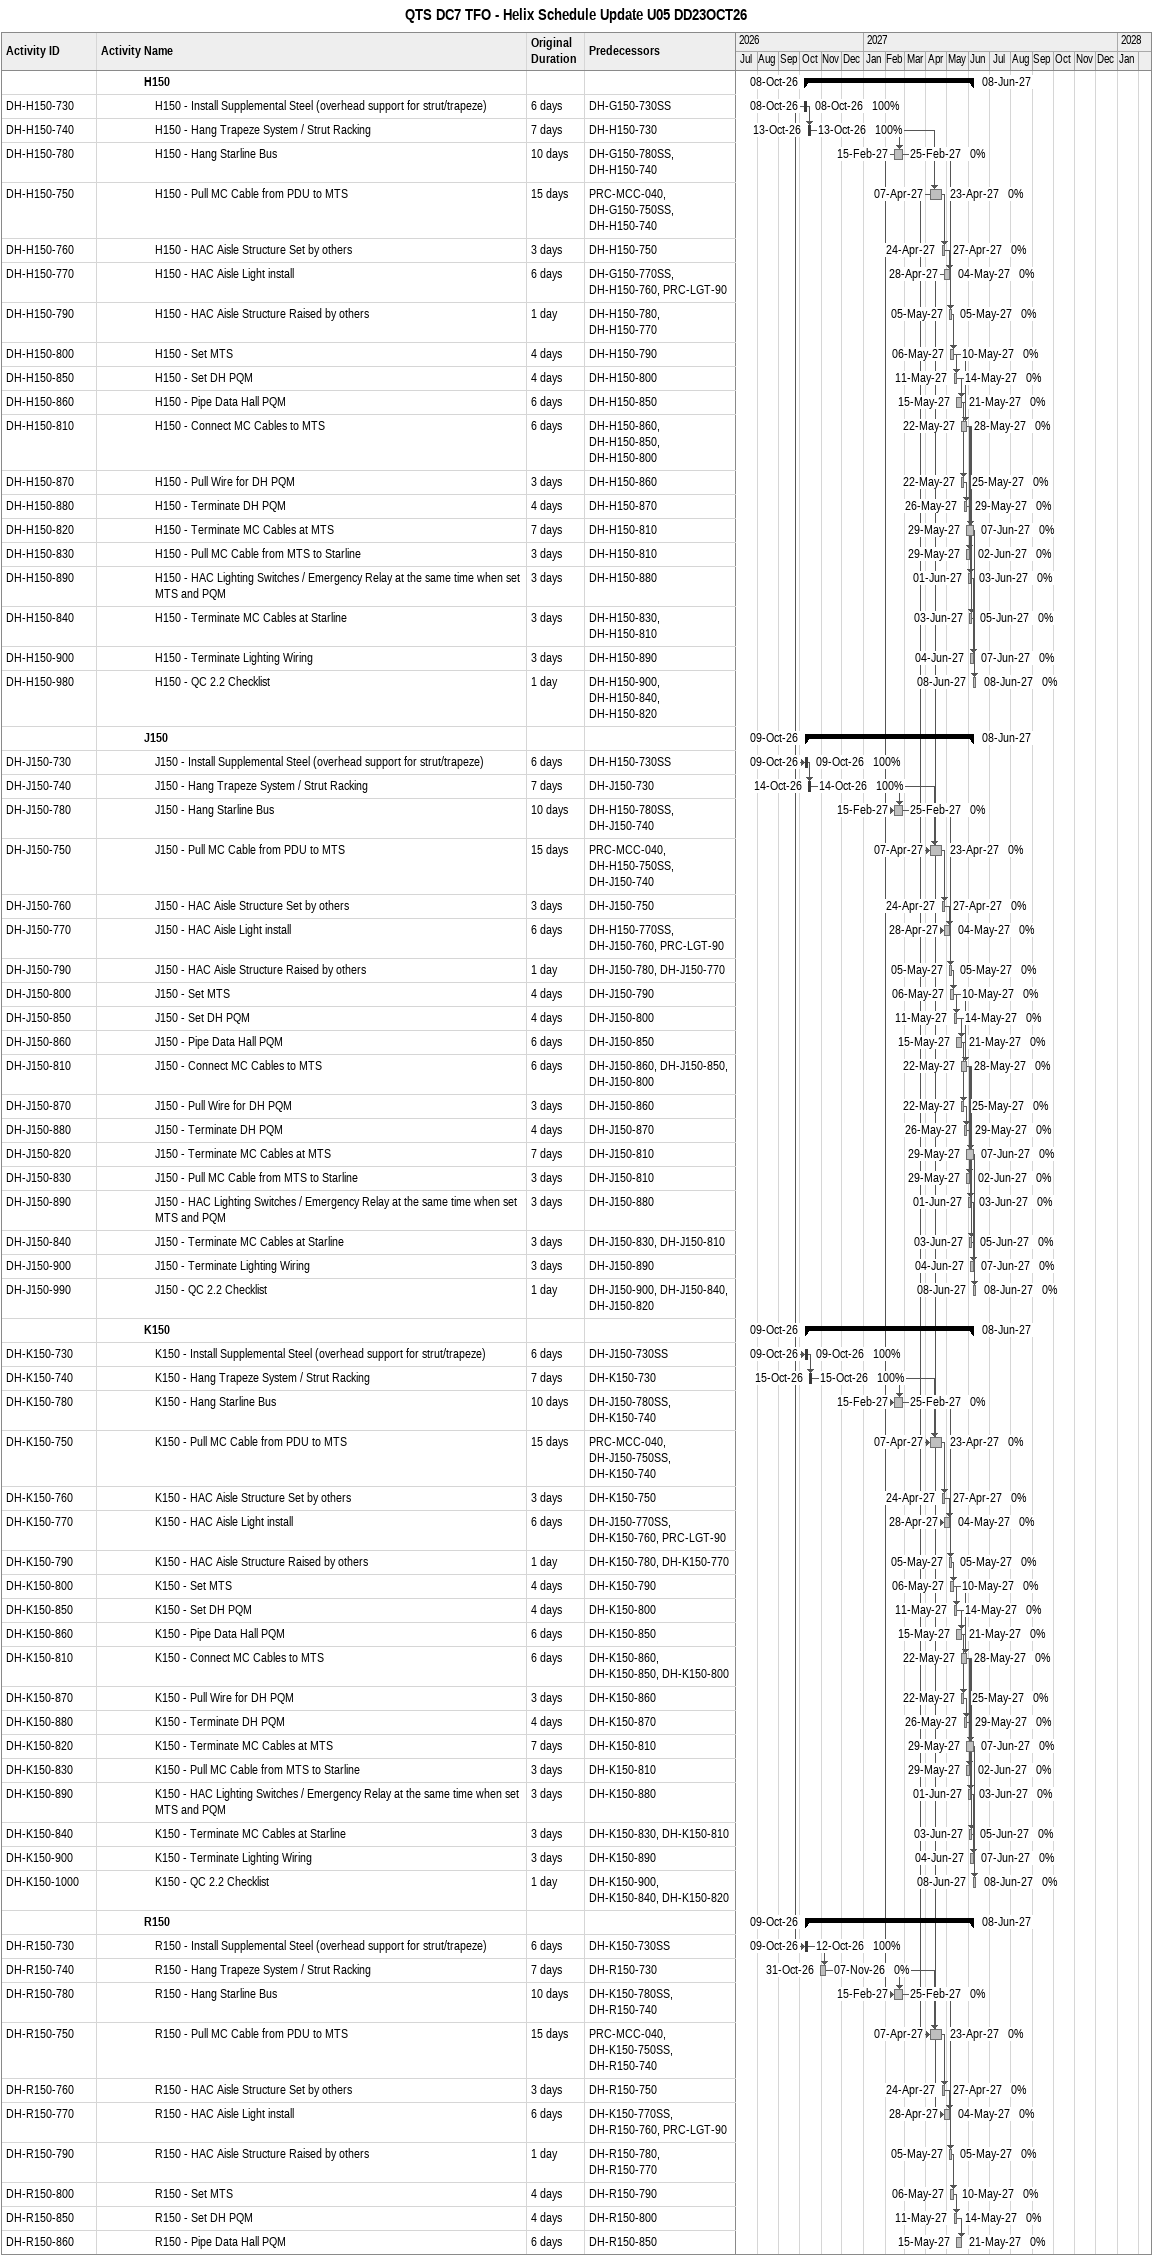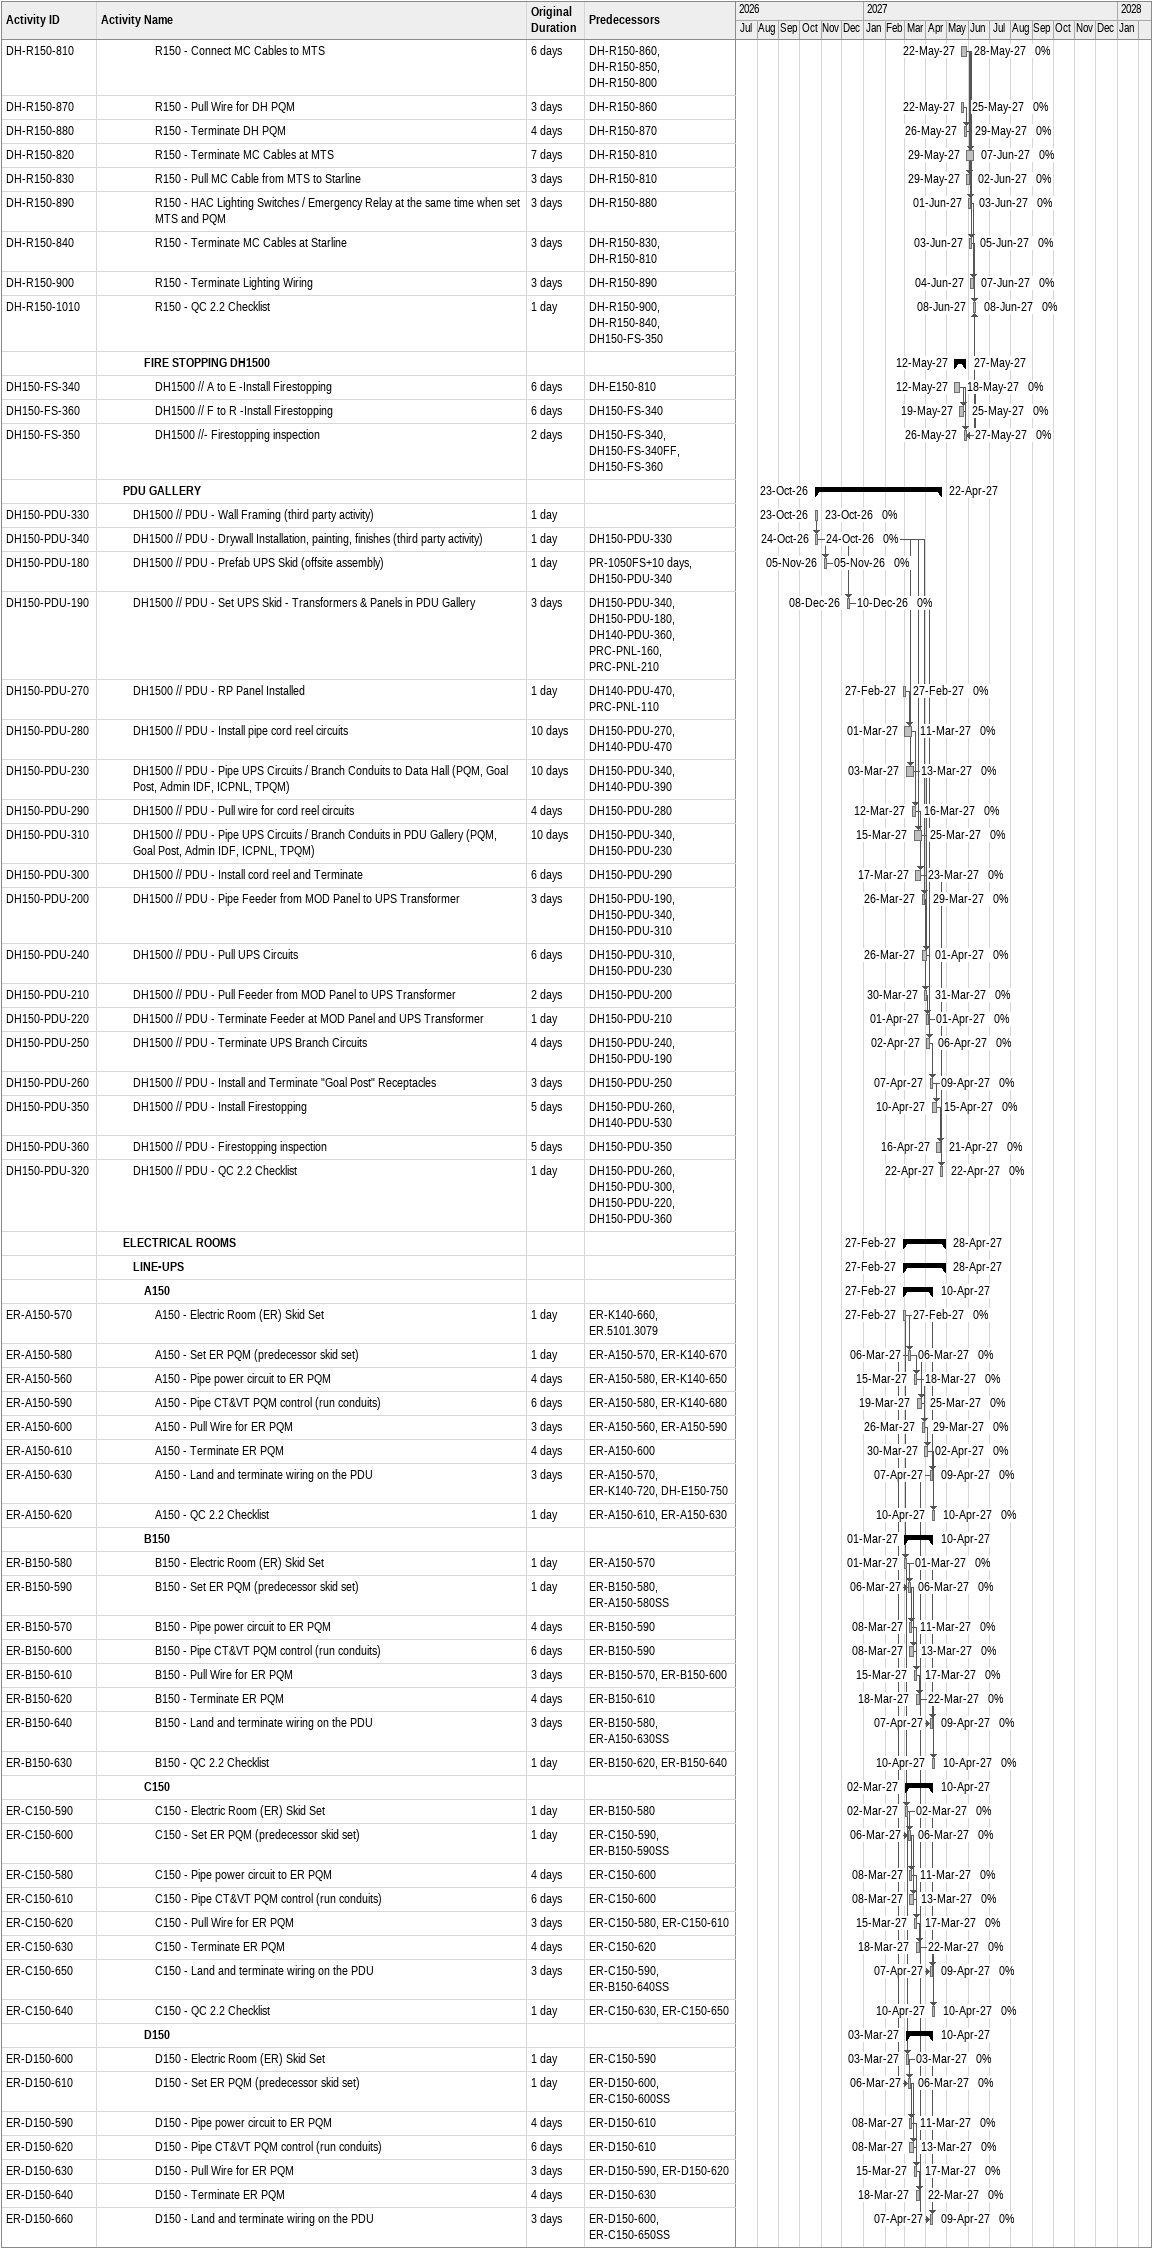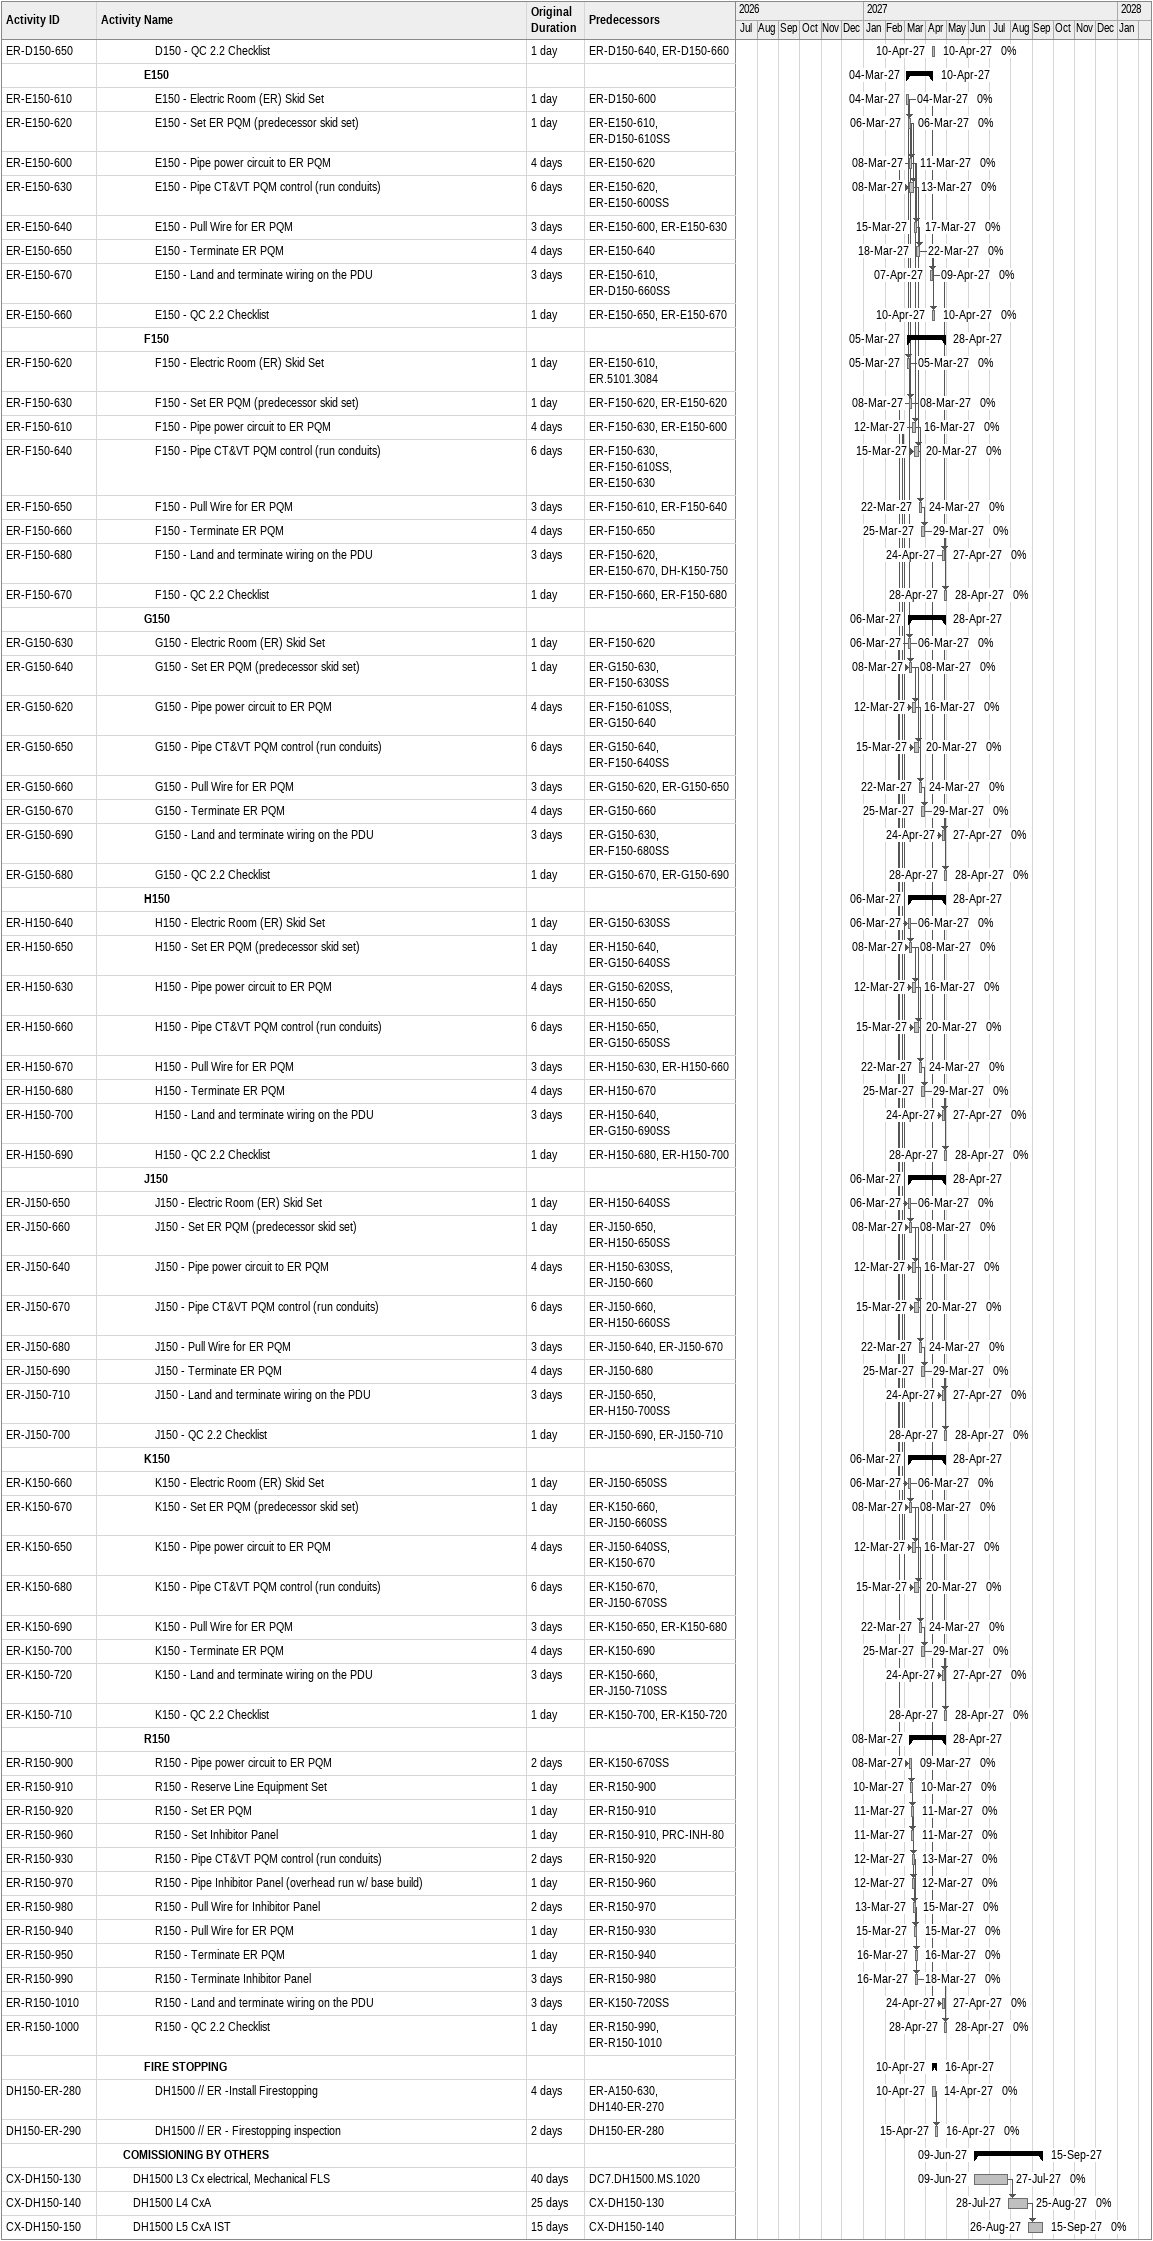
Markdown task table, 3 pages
QTS DC7 TFO - Helix Schedule Update U05 DD23OCT26

| ID | Level | Task | Original duration | Start | Finish | Predecessors | % complete |
|---|---|---|---|---|---|---|---|
|  | 5 | **H150** |  | 2026-10-08 | 2027-06-08 |  |  |
| DH-H150-730 | 6 | H150 - Install Supplemental Steel (overhead support for strut/trapeze) | 6d | 2026-10-08 | 2026-10-08 | DH-G150-730SS | 100 |
| DH-H150-740 | 6 | H150 - Hang Trapeze System / Strut Racking | 7d | 2026-10-13 | 2026-10-13 | DH-H150-730 | 100 |
| DH-H150-780 | 6 | H150 - Hang Starline Bus | 10d | 2027-02-15 | 2027-02-25 | DH-G150-780SS, DH-H150-740 | 0 |
| DH-H150-750 | 6 | H150 - Pull MC Cable from PDU to MTS | 15d | 2027-04-07 | 2027-04-23 | PRC-MCC-040, DH-G150-750SS, DH-H150-740 | 0 |
| DH-H150-760 | 6 | H150 - HAC Aisle Structure Set by others | 3d | 2027-04-24 | 2027-04-27 | DH-H150-750 | 0 |
| DH-H150-770 | 6 | H150 - HAC Aisle Light install | 6d | 2027-04-28 | 2027-05-04 | DH-G150-770SS, DH-H150-760, PRC-LGT-90 | 0 |
| DH-H150-790 | 6 | H150 - HAC Aisle Structure Raised by others | 1d | 2027-05-05 | 2027-05-05 | DH-H150-780, DH-H150-770 | 0 |
| DH-H150-800 | 6 | H150 - Set MTS | 4d | 2027-05-06 | 2027-05-10 | DH-H150-790 | 0 |
| DH-H150-850 | 6 | H150 - Set DH PQM | 4d | 2027-05-11 | 2027-05-14 | DH-H150-800 | 0 |
| DH-H150-860 | 6 | H150 - Pipe Data Hall PQM | 6d | 2027-05-15 | 2027-05-21 | DH-H150-850 | 0 |
| DH-H150-810 | 6 | H150 - Connect MC Cables to MTS | 6d | 2027-05-22 | 2027-05-28 | DH-H150-860, DH-H150-850, DH-H150-800 | 0 |
| DH-H150-870 | 6 | H150 - Pull Wire for DH PQM | 3d | 2027-05-22 | 2027-05-25 | DH-H150-860 | 0 |
| DH-H150-880 | 6 | H150 - Terminate DH PQM | 4d | 2027-05-26 | 2027-05-29 | DH-H150-870 | 0 |
| DH-H150-820 | 6 | H150 - Terminate MC Cables at MTS | 7d | 2027-05-29 | 2027-06-07 | DH-H150-810 | 0 |
| DH-H150-830 | 6 | H150 - Pull MC Cable from MTS to Starline | 3d | 2027-05-29 | 2027-06-02 | DH-H150-810 | 0 |
| DH-H150-890 | 6 | H150 - HAC Lighting Switches / Emergency Relay at the same time when set MTS and PQM | 3d | 2027-06-01 | 2027-06-03 | DH-H150-880 | 0 |
| DH-H150-840 | 6 | H150 - Terminate MC Cables at Starline | 3d | 2027-06-03 | 2027-06-05 | DH-H150-830, DH-H150-810 | 0 |
| DH-H150-900 | 6 | H150 - Terminate Lighting Wiring | 3d | 2027-06-04 | 2027-06-07 | DH-H150-890 | 0 |
| DH-H150-980 | 6 | H150 - QC 2.2 Checklist | 1d | 2027-06-08 | 2027-06-08 | DH-H150-900, DH-H150-840, DH-H150-820 | 0 |
|  | 5 | **J150** |  | 2026-10-09 | 2027-06-08 |  |  |
| DH-J150-730 | 6 | J150 - Install Supplemental Steel (overhead support for strut/trapeze) | 6d | 2026-10-09 | 2026-10-09 | DH-H150-730SS | 100 |
| DH-J150-740 | 6 | J150 - Hang Trapeze System / Strut Racking | 7d | 2026-10-14 | 2026-10-14 | DH-J150-730 | 100 |
| DH-J150-780 | 6 | J150 - Hang Starline Bus | 10d | 2027-02-15 | 2027-02-25 | DH-H150-780SS, DH-J150-740 | 0 |
| DH-J150-750 | 6 | J150 - Pull MC Cable from PDU to MTS | 15d | 2027-04-07 | 2027-04-23 | PRC-MCC-040, DH-H150-750SS, DH-J150-740 | 0 |
| DH-J150-760 | 6 | J150 - HAC Aisle Structure Set by others | 3d | 2027-04-24 | 2027-04-27 | DH-J150-750 | 0 |
| DH-J150-770 | 6 | J150 - HAC Aisle Light install | 6d | 2027-04-28 | 2027-05-04 | DH-H150-770SS, DH-J150-760, PRC-LGT-90 | 0 |
| DH-J150-790 | 6 | J150 - HAC Aisle Structure Raised by others | 1d | 2027-05-05 | 2027-05-05 | DH-J150-780, DH-J150-770 | 0 |
| DH-J150-800 | 6 | J150 - Set MTS | 4d | 2027-05-06 | 2027-05-10 | DH-J150-790 | 0 |
| DH-J150-850 | 6 | J150 - Set DH PQM | 4d | 2027-05-11 | 2027-05-14 | DH-J150-800 | 0 |
| DH-J150-860 | 6 | J150 - Pipe Data Hall PQM | 6d | 2027-05-15 | 2027-05-21 | DH-J150-850 | 0 |
| DH-J150-810 | 6 | J150 - Connect MC Cables to MTS | 6d | 2027-05-22 | 2027-05-28 | DH-J150-860, DH-J150-850, DH-J150-800 | 0 |
| DH-J150-870 | 6 | J150 - Pull Wire for DH PQM | 3d | 2027-05-22 | 2027-05-25 | DH-J150-860 | 0 |
| DH-J150-880 | 6 | J150 - Terminate DH PQM | 4d | 2027-05-26 | 2027-05-29 | DH-J150-870 | 0 |
| DH-J150-820 | 6 | J150 - Terminate MC Cables at MTS | 7d | 2027-05-29 | 2027-06-07 | DH-J150-810 | 0 |
| DH-J150-830 | 6 | J150 - Pull MC Cable from MTS to Starline | 3d | 2027-05-29 | 2027-06-02 | DH-J150-810 | 0 |
| DH-J150-890 | 6 | J150 - HAC Lighting Switches / Emergency Relay at the same time when set MTS and PQM | 3d | 2027-06-01 | 2027-06-03 | DH-J150-880 | 0 |
| DH-J150-840 | 6 | J150 - Terminate MC Cables at Starline | 3d | 2027-06-03 | 2027-06-05 | DH-J150-830, DH-J150-810 | 0 |
| DH-J150-900 | 6 | J150 - Terminate Lighting Wiring | 3d | 2027-06-04 | 2027-06-07 | DH-J150-890 | 0 |
| DH-J150-990 | 6 | J150 - QC 2.2 Checklist | 1d | 2027-06-08 | 2027-06-08 | DH-J150-900, DH-J150-840, DH-J150-820 | 0 |
|  | 5 | **K150** |  | 2026-10-09 | 2027-06-08 |  |  |
| DH-K150-730 | 6 | K150 - Install Supplemental Steel (overhead support for strut/trapeze) | 6d | 2026-10-09 | 2026-10-09 | DH-J150-730SS | 100 |
| DH-K150-740 | 6 | K150 - Hang Trapeze System / Strut Racking | 7d | 2026-10-15 | 2026-10-15 | DH-K150-730 | 100 |
| DH-K150-780 | 6 | K150 - Hang Starline Bus | 10d | 2027-02-15 | 2027-02-25 | DH-J150-780SS, DH-K150-740 | 0 |
| DH-K150-750 | 6 | K150 - Pull MC Cable from PDU to MTS | 15d | 2027-04-07 | 2027-04-23 | PRC-MCC-040, DH-J150-750SS, DH-K150-740 | 0 |
| DH-K150-760 | 6 | K150 - HAC Aisle Structure Set by others | 3d | 2027-04-24 | 2027-04-27 | DH-K150-750 | 0 |
| DH-K150-770 | 6 | K150 - HAC Aisle Light install | 6d | 2027-04-28 | 2027-05-04 | DH-J150-770SS, DH-K150-760, PRC-LGT-90 | 0 |
| DH-K150-790 | 6 | K150 - HAC Aisle Structure Raised by others | 1d | 2027-05-05 | 2027-05-05 | DH-K150-780, DH-K150-770 | 0 |
| DH-K150-800 | 6 | K150 - Set MTS | 4d | 2027-05-06 | 2027-05-10 | DH-K150-790 | 0 |
| DH-K150-850 | 6 | K150 - Set DH PQM | 4d | 2027-05-11 | 2027-05-14 | DH-K150-800 | 0 |
| DH-K150-860 | 6 | K150 - Pipe Data Hall PQM | 6d | 2027-05-15 | 2027-05-21 | DH-K150-850 | 0 |
| DH-K150-810 | 6 | K150 - Connect MC Cables to MTS | 6d | 2027-05-22 | 2027-05-28 | DH-K150-860, DH-K150-850, DH-K150-800 | 0 |
| DH-K150-870 | 6 | K150 - Pull Wire for DH PQM | 3d | 2027-05-22 | 2027-05-25 | DH-K150-860 | 0 |
| DH-K150-880 | 6 | K150 - Terminate DH PQM | 4d | 2027-05-26 | 2027-05-29 | DH-K150-870 | 0 |
| DH-K150-820 | 6 | K150 - Terminate MC Cables at MTS | 7d | 2027-05-29 | 2027-06-07 | DH-K150-810 | 0 |
| DH-K150-830 | 6 | K150 - Pull MC Cable from MTS to Starline | 3d | 2027-05-29 | 2027-06-02 | DH-K150-810 | 0 |
| DH-K150-890 | 6 | K150 - HAC Lighting Switches / Emergency Relay at the same time when set MTS and PQM | 3d | 2027-06-01 | 2027-06-03 | DH-K150-880 | 0 |
| DH-K150-840 | 6 | K150 - Terminate MC Cables at Starline | 3d | 2027-06-03 | 2027-06-05 | DH-K150-830, DH-K150-810 | 0 |
| DH-K150-900 | 6 | K150 - Terminate Lighting Wiring | 3d | 2027-06-04 | 2027-06-07 | DH-K150-890 | 0 |
| DH-K150-1000 | 6 | K150 - QC 2.2 Checklist | 1d | 2027-06-08 | 2027-06-08 | DH-K150-900, DH-K150-840, DH-K150-820 | 0 |
|  | 5 | **R150** |  | 2026-10-09 | 2027-06-08 |  |  |
| DH-R150-730 | 6 | R150 - Install Supplemental Steel (overhead support for strut/trapeze) | 6d | 2026-10-09 | 2026-10-12 | DH-K150-730SS | 100 |
| DH-R150-740 | 6 | R150 - Hang Trapeze System / Strut Racking | 7d | 2026-10-31 | 2026-11-07 | DH-R150-730 | 0 |
| DH-R150-780 | 6 | R150 - Hang Starline Bus | 10d | 2027-02-15 | 2027-02-25 | DH-K150-780SS, DH-R150-740 | 0 |
| DH-R150-750 | 6 | R150 - Pull MC Cable from PDU to MTS | 15d | 2027-04-07 | 2027-04-23 | PRC-MCC-040, DH-K150-750SS, DH-R150-740 | 0 |
| DH-R150-760 | 6 | R150 - HAC Aisle Structure Set by others | 3d | 2027-04-24 | 2027-04-27 | DH-R150-750 | 0 |
| DH-R150-770 | 6 | R150 - HAC Aisle Light install | 6d | 2027-04-28 | 2027-05-04 | DH-K150-770SS, DH-R150-760, PRC-LGT-90 | 0 |
| DH-R150-790 | 6 | R150 - HAC Aisle Structure Raised by others | 1d | 2027-05-05 | 2027-05-05 | DH-R150-780, DH-R150-770 | 0 |
| DH-R150-800 | 6 | R150 - Set MTS | 4d | 2027-05-06 | 2027-05-10 | DH-R150-790 | 0 |
| DH-R150-850 | 6 | R150 - Set DH PQM | 4d | 2027-05-11 | 2027-05-14 | DH-R150-800 | 0 |
| DH-R150-860 | 6 | R150 - Pipe Data Hall PQM | 6d | 2027-05-15 | 2027-05-21 | DH-R150-850 | 0 |
| DH-R150-810 | 6 | R150 - Connect MC Cables to MTS | 6d | 2027-05-22 | 2027-05-28 | DH-R150-860, DH-R150-850, DH-R150-800 | 0 |
| DH-R150-870 | 6 | R150 - Pull Wire for DH PQM | 3d | 2027-05-22 | 2027-05-25 | DH-R150-860 | 0 |
| DH-R150-880 | 6 | R150 - Terminate DH PQM | 4d | 2027-05-26 | 2027-05-29 | DH-R150-870 | 0 |
| DH-R150-820 | 6 | R150 - Terminate MC Cables at MTS | 7d | 2027-05-29 | 2027-06-07 | DH-R150-810 | 0 |
| DH-R150-830 | 6 | R150 - Pull MC Cable from MTS to Starline | 3d | 2027-05-29 | 2027-06-02 | DH-R150-810 | 0 |
| DH-R150-890 | 6 | R150 - HAC Lighting Switches / Emergency Relay at the same time when set MTS and PQM | 3d | 2027-06-01 | 2027-06-03 | DH-R150-880 | 0 |
| DH-R150-840 | 6 | R150 - Terminate MC Cables at Starline | 3d | 2027-06-03 | 2027-06-05 | DH-R150-830, DH-R150-810 | 0 |
| DH-R150-900 | 6 | R150 - Terminate Lighting Wiring | 3d | 2027-06-04 | 2027-06-07 | DH-R150-890 | 0 |
| DH-R150-1010 | 6 | R150 - QC 2.2 Checklist | 1d | 2027-06-08 | 2027-06-08 | DH-R150-900, DH-R150-840, DH150-FS-350 | 0 |
|  | 5 | **FIRE STOPPING DH1500** |  | 2027-05-12 | 2027-05-27 |  |  |
| DH150-FS-340 | 6 | DH1500 // A to E -Install Firestopping | 6d | 2027-05-12 | 2027-05-18 | DH-E150-810 | 0 |
| DH150-FS-360 | 6 | DH1500 // F to R -Install Firestopping | 6d | 2027-05-19 | 2027-05-25 | DH150-FS-340 | 0 |
| DH150-FS-350 | 6 | DH1500 //- Firestopping inspection | 2d | 2027-05-26 | 2027-05-27 | DH150-FS-340, DH150-FS-340FF, DH150-FS-360 | 0 |
|  | 3 | **PDU GALLERY** |  | 2026-10-23 | 2027-04-22 |  |  |
| DH150-PDU-330 | 4 | DH1500 // PDU - Wall Framing (third party activity) | 1d | 2026-10-23 | 2026-10-23 |  | 0 |
| DH150-PDU-340 | 4 | DH1500 // PDU - Drywall Installation, painting, finishes (third party activity) | 1d | 2026-10-24 | 2026-10-24 | DH150-PDU-330 | 0 |
| DH150-PDU-180 | 4 | DH1500 // PDU - Prefab UPS Skid (offsite assembly) | 1d | 2026-11-05 | 2026-11-05 | PR-1050FS+10d, DH150-PDU-340 | 0 |
| DH150-PDU-190 | 4 | DH1500 // PDU - Set UPS Skid - Transformers & Panels in PDU Gallery | 3d | 2026-12-08 | 2026-12-10 | DH150-PDU-340, DH150-PDU-180, DH140-PDU-360, PRC-PNL-160, PRC-PNL-210 | 0 |
| DH150-PDU-270 | 4 | DH1500 // PDU - RP Panel Installed | 1d | 2027-02-27 | 2027-02-27 | DH140-PDU-470, PRC-PNL-110 | 0 |
| DH150-PDU-280 | 4 | DH1500 // PDU - Install pipe cord reel circuits | 10d | 2027-03-01 | 2027-03-11 | DH150-PDU-270, DH140-PDU-470 | 0 |
| DH150-PDU-230 | 4 | DH1500 // PDU - Pipe UPS Circuits / Branch Conduits to Data Hall (PQM, Goal Post, Admin IDF, ICPNL, TPQM) | 10d | 2027-03-03 | 2027-03-13 | DH150-PDU-340, DH140-PDU-390 | 0 |
| DH150-PDU-290 | 4 | DH1500 // PDU - Pull wire for cord reel circuits | 4d | 2027-03-12 | 2027-03-16 | DH150-PDU-280 | 0 |
| DH150-PDU-310 | 4 | DH1500 // PDU - Pipe UPS Circuits / Branch Conduits in PDU Gallery (PQM, Goal Post, Admin IDF, ICPNL, TPQM) | 10d | 2027-03-15 | 2027-03-25 | DH150-PDU-340, DH150-PDU-230 | 0 |
| DH150-PDU-300 | 4 | DH1500 // PDU - Install cord reel and Terminate | 6d | 2027-03-17 | 2027-03-23 | DH150-PDU-290 | 0 |
| DH150-PDU-200 | 4 | DH1500 // PDU - Pipe Feeder from MOD Panel to UPS Transformer | 3d | 2027-03-26 | 2027-03-29 | DH150-PDU-190, DH150-PDU-340, DH150-PDU-310 | 0 |
| DH150-PDU-240 | 4 | DH1500 // PDU - Pull UPS Circuits | 6d | 2027-03-26 | 2027-04-01 | DH150-PDU-310, DH150-PDU-230 | 0 |
| DH150-PDU-210 | 4 | DH1500 // PDU - Pull Feeder from MOD Panel to UPS Transformer | 2d | 2027-03-30 | 2027-03-31 | DH150-PDU-200 | 0 |
| DH150-PDU-220 | 4 | DH1500 // PDU - Terminate Feeder at MOD Panel and UPS Transformer | 1d | 2027-04-01 | 2027-04-01 | DH150-PDU-210 | 0 |
| DH150-PDU-250 | 4 | DH1500 // PDU - Terminate UPS Branch Circuits | 4d | 2027-04-02 | 2027-04-06 | DH150-PDU-240, DH150-PDU-190 | 0 |
| DH150-PDU-260 | 4 | DH1500 // PDU - Install and Terminate "Goal Post" Receptacles | 3d | 2027-04-07 | 2027-04-09 | DH150-PDU-250 | 0 |
| DH150-PDU-350 | 4 | DH1500 // PDU - Install Firestopping | 5d | 2027-04-10 | 2027-04-15 | DH150-PDU-260, DH140-PDU-530 | 0 |
| DH150-PDU-360 | 4 | DH1500 // PDU - Firestopping inspection | 5d | 2027-04-16 | 2027-04-21 | DH150-PDU-350 | 0 |
| DH150-PDU-320 | 4 | DH1500 // PDU - QC 2.2 Checklist | 1d | 2027-04-22 | 2027-04-22 | DH150-PDU-260, DH150-PDU-300, DH150-PDU-220, DH150-PDU-360 | 0 |
|  | 3 | **ELECTRICAL ROOMS** |  | 2027-02-27 | 2027-04-28 |  |  |
|  | 4 | **LINE-UPS** |  | 2027-02-27 | 2027-04-28 |  |  |
|  | 5 | **A150** |  | 2027-02-27 | 2027-04-10 |  |  |
| ER-A150-570 | 6 | A150 - Electric Room (ER) Skid Set | 1d | 2027-02-27 | 2027-02-27 | ER-K140-660, ER.5101.3079 | 0 |
| ER-A150-580 | 6 | A150 - Set ER PQM (predecessor skid set) | 1d | 2027-03-06 | 2027-03-06 | ER-A150-570, ER-K140-670 | 0 |
| ER-A150-560 | 6 | A150 - Pipe power circuit to ER PQM | 4d | 2027-03-15 | 2027-03-18 | ER-A150-580, ER-K140-650 | 0 |
| ER-A150-590 | 6 | A150 - Pipe CT&VT PQM control (run conduits) | 6d | 2027-03-19 | 2027-03-25 | ER-A150-580, ER-K140-680 | 0 |
| ER-A150-600 | 6 | A150 - Pull Wire for ER PQM | 3d | 2027-03-26 | 2027-03-29 | ER-A150-560, ER-A150-590 | 0 |
| ER-A150-610 | 6 | A150 - Terminate ER PQM | 4d | 2027-03-30 | 2027-04-02 | ER-A150-600 | 0 |
| ER-A150-630 | 6 | A150 - Land and terminate wiring on the PDU | 3d | 2027-04-07 | 2027-04-09 | ER-A150-570, ER-K140-720, DH-E150-750 | 0 |
| ER-A150-620 | 6 | A150 - QC 2.2 Checklist | 1d | 2027-04-10 | 2027-04-10 | ER-A150-610, ER-A150-630 | 0 |
|  | 5 | **B150** |  | 2027-03-01 | 2027-04-10 |  |  |
| ER-B150-580 | 6 | B150 - Electric Room (ER) Skid Set | 1d | 2027-03-01 | 2027-03-01 | ER-A150-570 | 0 |
| ER-B150-590 | 6 | B150 - Set ER PQM (predecessor skid set) | 1d | 2027-03-06 | 2027-03-06 | ER-B150-580, ER-A150-580SS | 0 |
| ER-B150-570 | 6 | B150 - Pipe power circuit to ER PQM | 4d | 2027-03-08 | 2027-03-11 | ER-B150-590 | 0 |
| ER-B150-600 | 6 | B150 - Pipe CT&VT PQM control (run conduits) | 6d | 2027-03-08 | 2027-03-13 | ER-B150-590 | 0 |
| ER-B150-610 | 6 | B150 - Pull Wire for ER PQM | 3d | 2027-03-15 | 2027-03-17 | ER-B150-570, ER-B150-600 | 0 |
| ER-B150-620 | 6 | B150 - Terminate ER PQM | 4d | 2027-03-18 | 2027-03-22 | ER-B150-610 | 0 |
| ER-B150-640 | 6 | B150 - Land and terminate wiring on the PDU | 3d | 2027-04-07 | 2027-04-09 | ER-B150-580, ER-A150-630SS | 0 |
| ER-B150-630 | 6 | B150 - QC 2.2 Checklist | 1d | 2027-04-10 | 2027-04-10 | ER-B150-620, ER-B150-640 | 0 |
|  | 5 | **C150** |  | 2027-03-02 | 2027-04-10 |  |  |
| ER-C150-590 | 6 | C150 - Electric Room (ER) Skid Set | 1d | 2027-03-02 | 2027-03-02 | ER-B150-580 | 0 |
| ER-C150-600 | 6 | C150 - Set ER PQM (predecessor skid set) | 1d | 2027-03-06 | 2027-03-06 | ER-C150-590, ER-B150-590SS | 0 |
| ER-C150-580 | 6 | C150 - Pipe power circuit to ER PQM | 4d | 2027-03-08 | 2027-03-11 | ER-C150-600 | 0 |
| ER-C150-610 | 6 | C150 - Pipe CT&VT PQM control (run conduits) | 6d | 2027-03-08 | 2027-03-13 | ER-C150-600 | 0 |
| ER-C150-620 | 6 | C150 - Pull Wire for ER PQM | 3d | 2027-03-15 | 2027-03-17 | ER-C150-580, ER-C150-610 | 0 |
| ER-C150-630 | 6 | C150 - Terminate ER PQM | 4d | 2027-03-18 | 2027-03-22 | ER-C150-620 | 0 |
| ER-C150-650 | 6 | C150 - Land and terminate wiring on the PDU | 3d | 2027-04-07 | 2027-04-09 | ER-C150-590, ER-B150-640SS | 0 |
| ER-C150-640 | 6 | C150 - QC 2.2 Checklist | 1d | 2027-04-10 | 2027-04-10 | ER-C150-630, ER-C150-650 | 0 |
|  | 5 | **D150** |  | 2027-03-03 | 2027-04-10 |  |  |
| ER-D150-600 | 6 | D150 - Electric Room (ER) Skid Set | 1d | 2027-03-03 | 2027-03-03 | ER-C150-590 | 0 |
| ER-D150-610 | 6 | D150 - Set ER PQM (predecessor skid set) | 1d | 2027-03-06 | 2027-03-06 | ER-D150-600, ER-C150-600SS | 0 |
| ER-D150-590 | 6 | D150 - Pipe power circuit to ER PQM | 4d | 2027-03-08 | 2027-03-11 | ER-D150-610 | 0 |
| ER-D150-620 | 6 | D150 - Pipe CT&VT PQM control (run conduits) | 6d | 2027-03-08 | 2027-03-13 | ER-D150-610 | 0 |
| ER-D150-630 | 6 | D150 - Pull Wire for ER PQM | 3d | 2027-03-15 | 2027-03-17 | ER-D150-590, ER-D150-620 | 0 |
| ER-D150-640 | 6 | D150 - Terminate ER PQM | 4d | 2027-03-18 | 2027-03-22 | ER-D150-630 | 0 |
| ER-D150-660 | 6 | D150 - Land and terminate wiring on the PDU | 3d | 2027-04-07 | 2027-04-09 | ER-D150-600, ER-C150-650SS | 0 |
| ER-D150-650 | 6 | D150 - QC 2.2 Checklist | 1d | 2027-04-10 | 2027-04-10 | ER-D150-640, ER-D150-660 | 0 |
|  | 5 | **E150** |  | 2027-03-04 | 2027-04-10 |  |  |
| ER-E150-610 | 6 | E150 - Electric Room (ER) Skid Set | 1d | 2027-03-04 | 2027-03-04 | ER-D150-600 | 0 |
| ER-E150-620 | 6 | E150 - Set ER PQM (predecessor skid set) | 1d | 2027-03-06 | 2027-03-06 | ER-E150-610, ER-D150-610SS | 0 |
| ER-E150-600 | 6 | E150 - Pipe power circuit to ER PQM | 4d | 2027-03-08 | 2027-03-11 | ER-E150-620 | 0 |
| ER-E150-630 | 6 | E150 - Pipe CT&VT PQM control (run conduits) | 6d | 2027-03-08 | 2027-03-13 | ER-E150-620, ER-E150-600SS | 0 |
| ER-E150-640 | 6 | E150 - Pull Wire for ER PQM | 3d | 2027-03-15 | 2027-03-17 | ER-E150-600, ER-E150-630 | 0 |
| ER-E150-650 | 6 | E150 - Terminate ER PQM | 4d | 2027-03-18 | 2027-03-22 | ER-E150-640 | 0 |
| ER-E150-670 | 6 | E150 - Land and terminate wiring on the PDU | 3d | 2027-04-07 | 2027-04-09 | ER-E150-610, ER-D150-660SS | 0 |
| ER-E150-660 | 6 | E150 - QC 2.2 Checklist | 1d | 2027-04-10 | 2027-04-10 | ER-E150-650, ER-E150-670 | 0 |
|  | 5 | **F150** |  | 2027-03-05 | 2027-04-28 |  |  |
| ER-F150-620 | 6 | F150 - Electric Room (ER) Skid Set | 1d | 2027-03-05 | 2027-03-05 | ER-E150-610, ER.5101.3084 | 0 |
| ER-F150-630 | 6 | F150 - Set ER PQM (predecessor skid set) | 1d | 2027-03-08 | 2027-03-08 | ER-F150-620, ER-E150-620 | 0 |
| ER-F150-610 | 6 | F150 - Pipe power circuit to ER PQM | 4d | 2027-03-12 | 2027-03-16 | ER-F150-630, ER-E150-600 | 0 |
| ER-F150-640 | 6 | F150 - Pipe CT&VT PQM control (run conduits) | 6d | 2027-03-15 | 2027-03-20 | ER-F150-630, ER-F150-610SS, ER-E150-630 | 0 |
| ER-F150-650 | 6 | F150 - Pull Wire for ER PQM | 3d | 2027-03-22 | 2027-03-24 | ER-F150-610, ER-F150-640 | 0 |
| ER-F150-660 | 6 | F150 - Terminate ER PQM | 4d | 2027-03-25 | 2027-03-29 | ER-F150-650 | 0 |
| ER-F150-680 | 6 | F150 - Land and terminate wiring on the PDU | 3d | 2027-04-24 | 2027-04-27 | ER-F150-620, ER-E150-670, DH-K150-750 | 0 |
| ER-F150-670 | 6 | F150 - QC 2.2 Checklist | 1d | 2027-04-28 | 2027-04-28 | ER-F150-660, ER-F150-680 | 0 |
|  | 5 | **G150** |  | 2027-03-06 | 2027-04-28 |  |  |
| ER-G150-630 | 6 | G150 - Electric Room (ER) Skid Set | 1d | 2027-03-06 | 2027-03-06 | ER-F150-620 | 0 |
| ER-G150-640 | 6 | G150 - Set ER PQM (predecessor skid set) | 1d | 2027-03-08 | 2027-03-08 | ER-G150-630, ER-F150-630SS | 0 |
| ER-G150-620 | 6 | G150 - Pipe power circuit to ER PQM | 4d | 2027-03-12 | 2027-03-16 | ER-F150-610SS, ER-G150-640 | 0 |
| ER-G150-650 | 6 | G150 - Pipe CT&VT PQM control (run conduits) | 6d | 2027-03-15 | 2027-03-20 | ER-G150-640, ER-F150-640SS | 0 |
| ER-G150-660 | 6 | G150 - Pull Wire for ER PQM | 3d | 2027-03-22 | 2027-03-24 | ER-G150-620, ER-G150-650 | 0 |
| ER-G150-670 | 6 | G150 - Terminate ER PQM | 4d | 2027-03-25 | 2027-03-29 | ER-G150-660 | 0 |
| ER-G150-690 | 6 | G150 - Land and terminate wiring on the PDU | 3d | 2027-04-24 | 2027-04-27 | ER-G150-630, ER-F150-680SS | 0 |
| ER-G150-680 | 6 | G150 - QC 2.2 Checklist | 1d | 2027-04-28 | 2027-04-28 | ER-G150-670, ER-G150-690 | 0 |
|  | 5 | **H150** |  | 2027-03-06 | 2027-04-28 |  |  |
| ER-H150-640 | 6 | H150 - Electric Room (ER) Skid Set | 1d | 2027-03-06 | 2027-03-06 | ER-G150-630SS | 0 |
| ER-H150-650 | 6 | H150 - Set ER PQM (predecessor skid set) | 1d | 2027-03-08 | 2027-03-08 | ER-H150-640, ER-G150-640SS | 0 |
| ER-H150-630 | 6 | H150 - Pipe power circuit to ER PQM | 4d | 2027-03-12 | 2027-03-16 | ER-G150-620SS, ER-H150-650 | 0 |
| ER-H150-660 | 6 | H150 - Pipe CT&VT PQM control (run conduits) | 6d | 2027-03-15 | 2027-03-20 | ER-H150-650, ER-G150-650SS | 0 |
| ER-H150-670 | 6 | H150 - Pull Wire for ER PQM | 3d | 2027-03-22 | 2027-03-24 | ER-H150-630, ER-H150-660 | 0 |
| ER-H150-680 | 6 | H150 - Terminate ER PQM | 4d | 2027-03-25 | 2027-03-29 | ER-H150-670 | 0 |
| ER-H150-700 | 6 | H150 - Land and terminate wiring on the PDU | 3d | 2027-04-24 | 2027-04-27 | ER-H150-640, ER-G150-690SS | 0 |
| ER-H150-690 | 6 | H150 - QC 2.2 Checklist | 1d | 2027-04-28 | 2027-04-28 | ER-H150-680, ER-H150-700 | 0 |
|  | 5 | **J150** |  | 2027-03-06 | 2027-04-28 |  |  |
| ER-J150-650 | 6 | J150 - Electric Room (ER) Skid Set | 1d | 2027-03-06 | 2027-03-06 | ER-H150-640SS | 0 |
| ER-J150-660 | 6 | J150 - Set ER PQM (predecessor skid set) | 1d | 2027-03-08 | 2027-03-08 | ER-J150-650, ER-H150-650SS | 0 |
| ER-J150-640 | 6 | J150 - Pipe power circuit to ER PQM | 4d | 2027-03-12 | 2027-03-16 | ER-H150-630SS, ER-J150-660 | 0 |
| ER-J150-670 | 6 | J150 - Pipe CT&VT PQM control (run conduits) | 6d | 2027-03-15 | 2027-03-20 | ER-J150-660, ER-H150-660SS | 0 |
| ER-J150-680 | 6 | J150 - Pull Wire for ER PQM | 3d | 2027-03-22 | 2027-03-24 | ER-J150-640, ER-J150-670 | 0 |
| ER-J150-690 | 6 | J150 - Terminate ER PQM | 4d | 2027-03-25 | 2027-03-29 | ER-J150-680 | 0 |
| ER-J150-710 | 6 | J150 - Land and terminate wiring on the PDU | 3d | 2027-04-24 | 2027-04-27 | ER-J150-650, ER-H150-700SS | 0 |
| ER-J150-700 | 6 | J150 - QC 2.2 Checklist | 1d | 2027-04-28 | 2027-04-28 | ER-J150-690, ER-J150-710 | 0 |
|  | 5 | **K150** |  | 2027-03-06 | 2027-04-28 |  |  |
| ER-K150-660 | 6 | K150 - Electric Room (ER) Skid Set | 1d | 2027-03-06 | 2027-03-06 | ER-J150-650SS | 0 |
| ER-K150-670 | 6 | K150 - Set ER PQM (predecessor skid set) | 1d | 2027-03-08 | 2027-03-08 | ER-K150-660, ER-J150-660SS | 0 |
| ER-K150-650 | 6 | K150 - Pipe power circuit to ER PQM | 4d | 2027-03-12 | 2027-03-16 | ER-J150-640SS, ER-K150-670 | 0 |
| ER-K150-680 | 6 | K150 - Pipe CT&VT PQM control (run conduits) | 6d | 2027-03-15 | 2027-03-20 | ER-K150-670, ER-J150-670SS | 0 |
| ER-K150-690 | 6 | K150 - Pull Wire for ER PQM | 3d | 2027-03-22 | 2027-03-24 | ER-K150-650, ER-K150-680 | 0 |
| ER-K150-700 | 6 | K150 - Terminate ER PQM | 4d | 2027-03-25 | 2027-03-29 | ER-K150-690 | 0 |
| ER-K150-720 | 6 | K150 - Land and terminate wiring on the PDU | 3d | 2027-04-24 | 2027-04-27 | ER-K150-660, ER-J150-710SS | 0 |
| ER-K150-710 | 6 | K150 - QC 2.2 Checklist | 1d | 2027-04-28 | 2027-04-28 | ER-K150-700, ER-K150-720 | 0 |
|  | 5 | **R150** |  | 2027-03-08 | 2027-04-28 |  |  |
| ER-R150-900 | 6 | R150 - Pipe power circuit to ER PQM | 2d | 2027-03-08 | 2027-03-09 | ER-K150-670SS | 0 |
| ER-R150-910 | 6 | R150 - Reserve Line Equipment Set | 1d | 2027-03-10 | 2027-03-10 | ER-R150-900 | 0 |
| ER-R150-920 | 6 | R150 - Set ER PQM | 1d | 2027-03-11 | 2027-03-11 | ER-R150-910 | 0 |
| ER-R150-960 | 6 | R150 - Set Inhibitor Panel | 1d | 2027-03-11 | 2027-03-11 | ER-R150-910, PRC-INH-80 | 0 |
| ER-R150-930 | 6 | R150 - Pipe CT&VT PQM control (run conduits) | 2d | 2027-03-12 | 2027-03-13 | ER-R150-920 | 0 |
| ER-R150-970 | 6 | R150 - Pipe Inhibitor Panel (overhead run w/ base build) | 1d | 2027-03-12 | 2027-03-12 | ER-R150-960 | 0 |
| ER-R150-980 | 6 | R150 - Pull Wire for Inhibitor Panel | 2d | 2027-03-13 | 2027-03-15 | ER-R150-970 | 0 |
| ER-R150-940 | 6 | R150 - Pull Wire for ER PQM | 1d | 2027-03-15 | 2027-03-15 | ER-R150-930 | 0 |
| ER-R150-950 | 6 | R150 - Terminate ER PQM | 1d | 2027-03-16 | 2027-03-16 | ER-R150-940 | 0 |
| ER-R150-990 | 6 | R150 - Terminate Inhibitor Panel | 3d | 2027-03-16 | 2027-03-18 | ER-R150-980 | 0 |
| ER-R150-1010 | 6 | R150 - Land and terminate wiring on the PDU | 3d | 2027-04-24 | 2027-04-27 | ER-K150-720SS | 0 |
| ER-R150-1000 | 6 | R150 - QC 2.2 Checklist | 1d | 2027-04-28 | 2027-04-28 | ER-R150-990, ER-R150-1010 | 0 |
|  | 5 | **FIRE STOPPING** |  | 2027-04-10 | 2027-04-16 |  |  |
| DH150-ER-280 | 6 | DH1500 // ER -Install Firestopping | 4d | 2027-04-10 | 2027-04-14 | ER-A150-630, DH140-ER-270 | 0 |
| DH150-ER-290 | 6 | DH1500 // ER - Firestopping inspection | 2d | 2027-04-15 | 2027-04-16 | DH150-ER-280 | 0 |
|  | 3 | **COMISSIONING BY OTHERS** |  | 2027-06-09 | 2027-09-15 |  |  |
| CX-DH150-130 | 4 | DH1500 L3 Cx electrical, Mechanical FLS | 40d | 2027-06-09 | 2027-07-27 | DC7.DH1500.MS.1020 | 0 |
| CX-DH150-140 | 4 | DH1500 L4 CxA | 25d | 2027-07-28 | 2027-08-25 | CX-DH150-130 | 0 |
| CX-DH150-150 | 4 | DH1500 L5 CxA IST | 15d | 2027-08-26 | 2027-09-15 | CX-DH150-140 | 0 |
